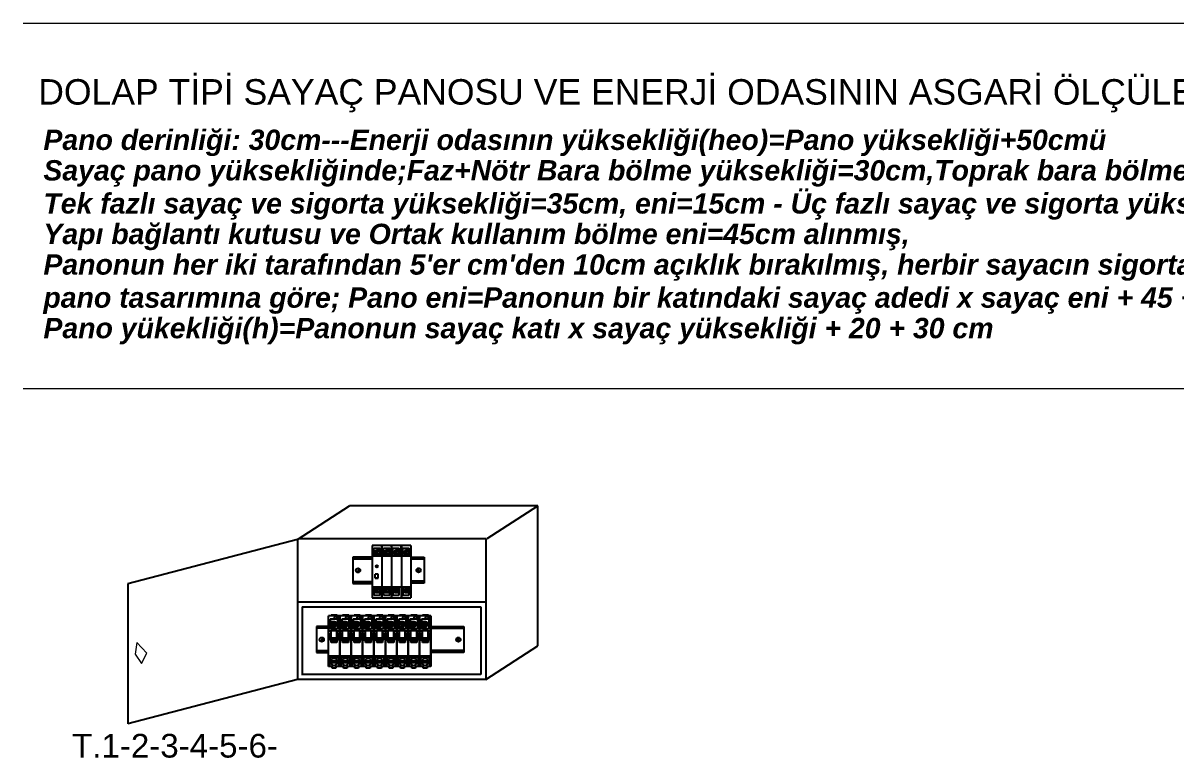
# Model space of a CAD drawing. Header units: millimetres. Extents: x -1335 to 33749, y 2338 to 5277.
# Drawn here: x 29719 to 30594, y 3095 to 3652 of the extents above; entities that cross this region are included whole.
import ezdxf

# ---------------------------------------------------------------- set-up
doc = ezdxf.new("R2010")
doc.units = ezdxf.units.MM
doc.layers.add('ASEMBOL', color=41, linetype='Continuous')
doc.layers.add('MAHAL', color=151, linetype='Continuous', lineweight=0)
doc.styles.get("Standard").update_dxf_attribs({"font": 'arial.ttf'})
doc.styles.add('WMF-Arial0', font='arial.ttf')
doc.styles.add('WMF-Arial1', font='arialbi.ttf')

msp = doc.modelspace()

# ---------------------------------------------------------------- linework, layer by layer
at = {"color": 4}
for p, q in [((29927.41, 3260.32), (29966.9, 3285.67)), ((30109.88, 3285.67), (29966.9, 3285.67)), ((30071.31, 3260.9), (30109.88, 3285.67)), ((30109.88, 3179.55), (30109.88, 3285.67)), ((29927.41, 3260.32), (29798.85, 3226.53)), ((29927.41, 3260.32), (29927.41, 3154.2)), ((29928.32, 3260.9), (30070.4, 3260.9)), ((30070.4, 3260.9), (30070.4, 3154.2)), ((29798.85, 3226.53), (29798.85, 3120.41)), ((29927.41, 3212.96), (30070.4, 3212.96)), ((29931.16, 3209.21), (29931.16, 3157.3)), ((29931.16, 3209.21), (30066.65, 3209.21)), ((30066.65, 3209.21), (30066.65, 3157.95)), ((30070.4, 3154.2), (30109.88, 3179.55)), ((29927.41, 3154.2), (29798.85, 3120.41)), ((30070.4, 3154.2), (29927.41, 3154.2)), ((30066.65, 3157.95), (29931.16, 3157.95))]:
    msp.add_line(p, q, dxfattribs=at)
at = {"layer": 'ASEMBOL'}
for p, q in [((29984.2, 3255.62), (29984.2, 3216.08)), ((30013.49, 3255.62), (29984.2, 3255.62)), ((29991.45, 3247.57), (29991.45, 3255.62)), ((29991.45, 3247.57), (29991.45, 3255.62)), ((29991.45, 3255.62), (29991.45, 3247.57)), ((29991.45, 3255.62), (29991.45, 3247.57)), ((29991.45, 3255.62), (29991.45, 3247.57)), ((29991.45, 3255.62), (29991.45, 3247.57)), ((29991.45, 3255.62), (29991.45, 3216.08)), ((29998.71, 3247.57), (29998.71, 3255.62)), ((29998.71, 3255.62), (29998.71, 3247.57)), ((29998.71, 3255.62), (29998.71, 3247.57)), ((29998.78, 3255.62), (29998.78, 3216.08)), ((30006.23, 3247.57), (30006.23, 3255.62)), ((30006.23, 3255.62), (30006.23, 3247.57)), ((30006.23, 3255.62), (30006.23, 3247.57)), ((30006.3, 3255.62), (30006.3, 3216.08)), ((30013.49, 3255.62), (30013.49, 3216.08)), ((29969.36, 3246.79, 16.46), (29969.36, 3226.92, 16.46)), ((29984.2, 3246.79, -2.39), (29969.36, 3246.79, 4.09)), ((30013.49, 3247.57), (29984.2, 3247.57)), ((29985.38, 3247.57), (29985.38, 3253.6)), ((29985.38, 3253.6), (29990.21, 3253.6)), ((29986.92, 3250.59), (29988.5, 3250.59)), ((29988.5, 3250.02), (29986.92, 3250.02)), ((29987.57, 3251.78), (29989.68, 3251.78)), ((29989.68, 3251.78), (29987.57, 3251.78)), ((29989.68, 3248.77), (29987.57, 3248.77)), ((29989.68, 3251.78), (29989.68, 3248.77)), ((29990.21, 3253.6), (29990.21, 3252.72)), ((29990.21, 3253.6), (29990.21, 3247.57)), ((29992.64, 3253.6), (29997.47, 3253.6)), ((29992.64, 3247.57), (29992.64, 3253.6)), ((29994.17, 3250.59), (29995.75, 3250.59)), ((29995.75, 3250.02), (29994.17, 3250.02)), ((29994.83, 3251.78), (29996.94, 3251.78)), ((29996.94, 3251.78), (29994.83, 3251.78)), ((29996.94, 3248.77), (29994.83, 3248.77)), ((29996.94, 3251.78), (29996.94, 3248.77)), ((29997.47, 3253.6), (29997.47, 3252.72)), ((29997.47, 3253.6), (29997.47, 3247.57)), ((29999.89, 3247.57), (29999.89, 3253.6)), ((29999.89, 3253.6), (30004.72, 3253.6)), ((30001.43, 3250.58), (30003.01, 3250.58)), ((30003.01, 3250.02), (30001.43, 3250.02)), ((30002.09, 3251.78), (30004.2, 3251.78)), ((30004.2, 3251.78), (30002.09, 3251.78)), ((30004.2, 3248.76), (30002.09, 3248.76)), ((30004.2, 3251.78), (30004.2, 3248.76)), ((30004.72, 3253.6), (30004.72, 3252.72)), ((30004.72, 3253.6), (30004.72, 3247.57)), ((30007.41, 3247.57), (30007.41, 3253.6)), ((30007.41, 3253.6), (30012.24, 3253.6)), ((30008.95, 3250.58), (30010.53, 3250.58)), ((30010.53, 3250.02), (30008.95, 3250.02)), ((30009.61, 3251.78), (30011.72, 3251.78)), ((30011.72, 3251.78), (30009.61, 3251.78)), ((30011.72, 3248.76), (30009.61, 3248.76)), ((30011.72, 3251.78), (30011.72, 3248.76)), ((30012.24, 3253.6), (30012.24, 3252.72)), ((30012.24, 3253.6), (30012.24, 3247.57)), ((30013.49, 3246.91, -77.91), (30023.44, 3246.91, -73.69)), ((30023.44, 3246.91, -61.5), (30023.44, 3227.04, -61.5)), ((29984.2, 3245.31, -2.39), (29969.36, 3245.31, 4.09)), ((29974.49, 3238.02, 16.46), (29972.66, 3235.26, 16.46)), ((29986.92, 3240.12), (29988.5, 3240.12)), ((29988.5, 3239.56), (29986.92, 3239.56)), ((30013.49, 3245.43, -77.91), (30023.44, 3245.43, -73.69)), ((30018.31, 3238.14, -61.5), (30020.14, 3235.37, -61.5)), ((29988.59, 3233.97), (29986.48, 3233.97)), ((29986.48, 3230.96), (29986.48, 3233.97)), ((29988.59, 3230.96), (29986.48, 3230.96)), ((29986.48, 3230.96), (29988.59, 3230.96)), ((29988.59, 3230.96), (29988.59, 3233.97)), ((30023.44, 3228.6, -73.69), (30013.49, 3228.6, -77.91)), ((29969.36, 3228.49, 4.09), (29984.2, 3228.49, -2.39)), ((29969.36, 3226.92, 4.09), (29984.2, 3226.92, -2.39)), ((30013.49, 3224.13), (29984.2, 3224.13)), ((29985.38, 3224.13), (29985.38, 3218.11)), ((29988.5, 3221.68), (29986.92, 3221.68)), ((29986.92, 3221.12), (29988.5, 3221.12)), ((29989.68, 3222.94), (29987.57, 3222.94)), ((29989.68, 3219.93), (29987.57, 3219.93)), ((29987.57, 3219.93), (29989.68, 3219.93)), ((29989.68, 3219.93), (29989.68, 3222.94)), ((29990.21, 3218.11), (29990.21, 3224.13)), ((29991.45, 3216.08), (29991.45, 3224.13)), ((29991.45, 3216.08), (29991.45, 3224.13)), ((29991.45, 3224.13), (29991.45, 3216.08)), ((29991.45, 3224.13), (29991.45, 3216.08)), ((29991.45, 3224.13), (29991.45, 3216.08)), ((29991.45, 3224.13), (29991.45, 3216.08)), ((29992.64, 3224.13), (29992.64, 3218.11)), ((29995.75, 3221.68), (29994.17, 3221.68)), ((29994.17, 3221.12), (29995.75, 3221.12)), ((29996.94, 3222.94), (29994.83, 3222.94)), ((29996.94, 3219.93), (29994.83, 3219.93)), ((29994.83, 3219.93), (29996.94, 3219.93)), ((29996.94, 3219.93), (29996.94, 3222.94)), ((29997.47, 3218.11), (29997.47, 3224.13)), ((29998.78, 3216.08), (29998.78, 3224.13)), ((29999.89, 3224.13), (29999.89, 3218.11)), ((30003.01, 3221.69), (30001.43, 3221.69)), ((30001.43, 3221.12), (30003.01, 3221.12)), ((30004.2, 3222.94), (30002.09, 3222.94)), ((30004.2, 3219.93), (30002.09, 3219.93)), ((30002.09, 3219.93), (30004.2, 3219.93)), ((30004.2, 3219.93), (30004.2, 3222.94)), ((30004.72, 3218.11), (30004.72, 3224.13)), ((30006.3, 3216.08), (30006.3, 3224.13)), ((30007.41, 3224.13), (30007.41, 3218.11)), ((30010.53, 3221.69), (30008.95, 3221.69)), ((30008.95, 3221.12), (30010.53, 3221.12)), ((30011.72, 3222.94), (30009.61, 3222.94)), ((30011.72, 3219.93), (30009.61, 3219.93)), ((30009.61, 3219.93), (30011.72, 3219.93)), ((30011.72, 3219.93), (30011.72, 3222.94)), ((30012.24, 3218.11), (30012.24, 3224.13)), ((30023.44, 3227.04, -73.69), (30013.49, 3227.04, -77.91)), ((29984.2, 3216.08), (30013.49, 3216.08)), ((29985.38, 3218.11), (29990.21, 3218.11)), ((29990.21, 3218.11), (29990.21, 3218.99)), ((29992.64, 3218.11), (29997.47, 3218.11)), ((29997.47, 3218.11), (29997.47, 3218.99)), ((29999.89, 3218.11), (30004.72, 3218.11)), ((30004.72, 3218.11), (30004.72, 3218.99)), ((30007.41, 3218.11), (30012.24, 3218.11)), ((30012.24, 3218.11), (30012.24, 3218.99)), ((29950.93, 3163.96), (29950.93, 3202.36)), ((29959.57, 3202.36), (29950.93, 3202.36)), ((29953.09, 3203.14), (29957.68, 3203.14)), ((29953.09, 3202.36), (29953.09, 3203.14)), ((29957.68, 3203.14), (29957.68, 3202.36)), ((29959.57, 3163.96), (29959.57, 3202.36)), ((29968.21, 3202.36), (29959.57, 3202.36)), ((29959.57, 3163.96), (29959.57, 3202.36)), ((29959.57, 3202.36), (29959.57, 3163.96)), ((29959.57, 3163.96), (29959.57, 3202.36)), ((29961.73, 3203.14), (29966.32, 3203.14)), ((29961.73, 3202.36), (29961.73, 3203.14)), ((29966.32, 3203.14), (29966.32, 3202.36)), ((29968.21, 3163.96), (29968.21, 3202.36)), ((29968.21, 3202.36), (29968.21, 3163.96)), ((29968.21, 3163.96), (29968.21, 3202.36)), ((29976.85, 3202.36), (29968.21, 3202.36)), ((29970.37, 3203.14), (29974.96, 3203.14)), ((29970.37, 3202.36), (29970.37, 3203.14)), ((29974.96, 3203.14), (29974.96, 3202.36)), ((29976.85, 3163.96), (29976.85, 3202.36)), ((29976.85, 3163.96), (29976.85, 3202.36)), ((29976.85, 3202.36), (29976.85, 3163.96)), ((29985.49, 3202.36), (29976.85, 3202.36)), ((29979.01, 3203.14), (29983.6, 3203.14)), ((29979.01, 3202.36), (29979.01, 3203.14)), ((29983.6, 3203.14), (29983.6, 3202.36)), ((29985.49, 3163.96), (29985.49, 3202.36)), ((29985.49, 3202.36), (29985.49, 3163.96)), ((29985.49, 3163.96), (29985.49, 3202.36)), ((29994.13, 3202.36), (29985.49, 3202.36)), ((29987.65, 3202.36), (29987.65, 3203.14)), ((29987.65, 3203.14), (29992.24, 3203.14)), ((29992.24, 3203.14), (29992.24, 3202.36)), ((29994.13, 3163.96), (29994.13, 3202.36)), ((29994.13, 3202.36), (29994.13, 3163.96)), ((29994.13, 3163.96), (29994.13, 3202.36)), ((30002.77, 3202.36), (29994.13, 3202.36)), ((29996.29, 3203.14), (30000.88, 3203.14)), ((29996.29, 3202.36), (29996.29, 3203.14)), ((30000.88, 3203.14), (30000.88, 3202.36)), ((30002.77, 3202.36), (30002.77, 3163.96)), ((30002.77, 3163.96), (30002.77, 3202.36)), ((30002.77, 3163.96), (30002.77, 3202.36)), ((30002.77, 3163.96), (30002.77, 3202.36)), ((30002.77, 3163.96), (30002.77, 3202.36)), ((30002.77, 3202.36), (30002.77, 3163.96)), ((30002.77, 3202.36), (30002.77, 3163.96)), ((30002.77, 3163.96), (30002.77, 3202.36)), ((30002.77, 3163.96), (30002.77, 3202.36)), ((30002.77, 3163.96), (30002.77, 3202.36)), ((30002.77, 3163.96), (30002.77, 3202.36)), ((30002.77, 3202.36), (30002.77, 3163.96)), ((30011.41, 3202.36), (30002.77, 3202.36)), ((30004.93, 3203.14), (30009.52, 3203.14)), ((30004.93, 3202.36), (30004.93, 3203.14)), ((30009.52, 3203.14), (30009.52, 3202.36)), ((30011.41, 3202.36), (30011.41, 3163.96)), ((30011.41, 3163.96), (30011.41, 3202.36)), ((30011.41, 3163.96), (30011.41, 3202.36)), ((30011.41, 3163.96), (30011.41, 3202.36)), ((30011.41, 3163.96), (30011.41, 3202.36)), ((30011.41, 3202.36), (30011.41, 3163.96)), ((30011.41, 3202.36), (30011.41, 3163.96)), ((30011.41, 3163.96), (30011.41, 3202.36)), ((30011.41, 3163.96), (30011.41, 3202.36)), ((30011.41, 3163.96), (30011.41, 3202.36)), ((30011.41, 3163.96), (30011.41, 3202.36)), ((30011.41, 3202.36), (30011.41, 3163.96)), ((30011.41, 3202.36), (30011.41, 3163.96)), ((30011.41, 3163.96), (30011.41, 3202.36)), ((30011.41, 3163.96), (30011.41, 3202.36)), ((30011.41, 3163.96), (30011.41, 3202.36)), ((30011.41, 3163.96), (30011.41, 3202.36)), ((30011.41, 3202.36), (30011.41, 3163.96)), ((30011.41, 3202.36), (30011.41, 3163.96)), ((30011.41, 3163.96), (30011.41, 3202.36)), ((30011.41, 3163.96), (30011.41, 3202.36)), ((30011.41, 3163.96), (30011.41, 3202.36)), ((30011.41, 3163.96), (30011.41, 3202.36)), ((30011.41, 3202.36), (30011.41, 3163.96)), ((30011.41, 3202.36), (30011.41, 3163.96)), ((30011.41, 3163.96), (30011.41, 3202.36)), ((30011.41, 3163.96), (30011.41, 3202.36)), ((30011.41, 3163.96), (30011.41, 3202.36)), ((30011.41, 3163.96), (30011.41, 3202.36)), ((30011.41, 3202.36), (30011.41, 3163.96)), ((30020.05, 3202.36), (30011.41, 3202.36)), ((30013.57, 3203.14), (30018.16, 3203.14)), ((30013.57, 3202.36), (30013.57, 3203.14)), ((30018.16, 3203.14), (30018.16, 3202.36)), ((30020.05, 3202.36), (30020.05, 3163.96)), ((30020.05, 3163.96), (30020.05, 3202.36)), ((30020.05, 3163.96), (30020.05, 3202.36)), ((30020.05, 3163.96), (30020.05, 3202.36)), ((30020.05, 3163.96), (30020.05, 3202.36)), ((30020.05, 3202.36), (30020.05, 3163.96)), ((30020.05, 3202.36), (30020.05, 3163.96)), ((30020.05, 3163.96), (30020.05, 3202.36)), ((30020.05, 3163.96), (30020.05, 3202.36)), ((30020.05, 3163.96), (30020.05, 3202.36)), ((30020.05, 3163.96), (30020.05, 3202.36)), ((30020.05, 3202.36), (30020.05, 3163.96)), ((30020.05, 3202.36), (30020.05, 3163.96)), ((30020.05, 3163.96), (30020.05, 3202.36)), ((30020.05, 3163.96), (30020.05, 3202.36)), ((30020.05, 3163.96), (30020.05, 3202.36)), ((30020.05, 3163.96), (30020.05, 3202.36)), ((30020.05, 3202.36), (30020.05, 3163.96)), ((30020.05, 3202.36), (30020.05, 3163.96)), ((30020.05, 3163.96), (30020.05, 3202.36)), ((30020.05, 3163.96), (30020.05, 3202.36)), ((30020.05, 3163.96), (30020.05, 3202.36)), ((30020.05, 3163.96), (30020.05, 3202.36)), ((30020.05, 3202.36), (30020.05, 3163.96)), ((30020.05, 3202.36), (30020.05, 3163.96)), ((30020.05, 3163.96), (30020.05, 3202.36)), ((30020.05, 3163.96), (30020.05, 3202.36)), ((30020.05, 3163.96), (30020.05, 3202.36)), ((30020.05, 3163.96), (30020.05, 3202.36)), ((30020.05, 3202.36), (30020.05, 3163.96)), ((30028.69, 3202.36), (30020.05, 3202.36)), ((30022.21, 3203.14), (30026.8, 3203.14)), ((30022.21, 3202.36), (30022.21, 3203.14)), ((30026.8, 3203.14), (30026.8, 3202.36)), ((30028.69, 3202.36), (30028.69, 3163.96)), ((30028.69, 3163.96), (30028.69, 3202.36)), ((30028.69, 3163.96), (30028.69, 3202.36)), ((30028.69, 3163.96), (30028.69, 3202.36)), ((30028.69, 3163.96), (30028.69, 3202.36)), ((30028.69, 3202.36), (30028.69, 3163.96)), ((30028.69, 3202.36), (30028.69, 3163.96)), ((30028.69, 3163.96), (30028.69, 3202.36)), ((30028.69, 3163.96), (30028.69, 3202.36)), ((30028.69, 3163.96), (30028.69, 3202.36)), ((30028.69, 3163.96), (30028.69, 3202.36)), ((30028.69, 3202.36), (30028.69, 3163.96)), ((30028.69, 3202.36), (30028.69, 3163.96)), ((30028.69, 3163.96), (30028.69, 3202.36)), ((30028.69, 3163.96), (30028.69, 3202.36)), ((30028.69, 3163.96), (30028.69, 3202.36)), ((30028.69, 3163.96), (30028.69, 3202.36)), ((30028.69, 3202.36), (30028.69, 3163.96)), ((30028.69, 3202.36), (30028.69, 3163.96)), ((30028.69, 3163.96), (30028.69, 3202.36)), ((30028.69, 3163.96), (30028.69, 3202.36)), ((30028.69, 3163.96), (30028.69, 3202.36)), ((30028.69, 3163.96), (30028.69, 3202.36)), ((30028.69, 3202.36), (30028.69, 3163.96)), ((30028.69, 3202.36), (30028.69, 3163.96)), ((30028.69, 3163.96), (30028.69, 3202.36)), ((30028.69, 3163.96), (30028.69, 3202.36)), ((30028.69, 3163.96), (30028.69, 3202.36)), ((30028.69, 3163.96), (30028.69, 3202.36)), ((30028.69, 3202.36), (30028.69, 3163.96)), ((29950.83, 3194.37), (29941.89, 3194.37, 3.91)), ((29941.89, 3194.37, 16.28), (29941.89, 3174.5, 16.28)), ((29952.41, 3198.91), (29950.93, 3198.91)), ((29959.57, 3199.95), (29952.41, 3199.95)), ((29952.41, 3199.95), (29952.41, 3198.91)), ((29952.41, 3199.95), (29952.41, 3192.78)), ((29955.54, 3197.79), (29953.03, 3197.79)), ((29953.03, 3197.79), (29955.54, 3197.79)), ((29953.03, 3197.79), (29953.03, 3194.2)), ((29953.03, 3194.2), (29955.54, 3194.2)), ((29956.33, 3196.37), (29954.45, 3196.37)), ((29954.45, 3195.69), (29956.33, 3195.69)), ((29959.57, 3201.6), (29955.96, 3201.6)), ((29959.57, 3199.95), (29955.96, 3199.95)), ((29959.57, 3201.6), (29957.43, 3201.6)), ((29957.43, 3201.6), (29959.57, 3201.6)), ((29957.69, 3199.95), (29957.69, 3201.6)), ((29958.16, 3192.78), (29958.16, 3199.95)), ((29961.05, 3198.91), (29959.57, 3198.91)), ((29968.21, 3199.95), (29961.05, 3199.95)), ((29961.05, 3199.95), (29961.05, 3198.91)), ((29961.05, 3199.95), (29961.05, 3192.78)), ((29964.18, 3197.79), (29961.67, 3197.79)), ((29961.67, 3197.79), (29964.18, 3197.79)), ((29961.67, 3197.79), (29961.67, 3194.2)), ((29961.67, 3194.2), (29964.18, 3194.2)), ((29964.97, 3196.37), (29963.09, 3196.37)), ((29963.09, 3195.69), (29964.97, 3195.69)), ((29968.21, 3201.6), (29964.6, 3201.6)), ((29968.21, 3199.95), (29964.6, 3199.95)), ((29968.21, 3201.6), (29966.07, 3201.6)), ((29966.07, 3201.6), (29968.21, 3201.6)), ((29966.33, 3199.95), (29966.33, 3201.6)), ((29966.8, 3192.78), (29966.8, 3199.95)), ((29969.69, 3198.91), (29968.21, 3198.91)), ((29976.85, 3199.95), (29969.69, 3199.95)), ((29969.69, 3199.95), (29969.69, 3198.91)), ((29969.69, 3199.95), (29969.69, 3192.78)), ((29970.31, 3197.79), (29970.31, 3194.2)), ((29972.82, 3197.79), (29970.31, 3197.79)), ((29970.31, 3197.79), (29972.82, 3197.79)), ((29970.31, 3194.2), (29972.82, 3194.2)), ((29973.61, 3196.37), (29971.73, 3196.37)), ((29971.73, 3195.69), (29973.61, 3195.69)), ((29976.85, 3201.6), (29973.24, 3201.6)), ((29976.85, 3199.95), (29973.24, 3199.95)), ((29976.85, 3201.6), (29974.71, 3201.6)), ((29974.71, 3201.6), (29976.85, 3201.6)), ((29974.97, 3199.95), (29974.97, 3201.6)), ((29975.44, 3192.78), (29975.44, 3199.95)), ((29978.33, 3198.91), (29976.85, 3198.91)), ((29978.33, 3199.95), (29978.33, 3198.91)), ((29978.33, 3199.95), (29978.33, 3192.78)), ((29985.49, 3199.95), (29978.33, 3199.95)), ((29978.95, 3197.79), (29978.95, 3194.2)), ((29981.46, 3197.79), (29978.95, 3197.79)), ((29978.95, 3197.79), (29981.46, 3197.79)), ((29978.95, 3194.2), (29981.46, 3194.2)), ((29982.25, 3196.37), (29980.37, 3196.37)), ((29980.37, 3195.69), (29982.25, 3195.69)), ((29985.49, 3201.6), (29981.88, 3201.6)), ((29985.49, 3199.95), (29981.88, 3199.95)), ((29985.49, 3201.6), (29983.35, 3201.6)), ((29983.35, 3201.6), (29985.49, 3201.6)), ((29983.61, 3199.95), (29983.61, 3201.6)), ((29984.08, 3192.78), (29984.08, 3199.95)), ((29986.97, 3198.91), (29985.49, 3198.91)), ((29986.97, 3199.95), (29986.97, 3198.91)), ((29986.97, 3199.95), (29986.97, 3192.78)), ((29994.13, 3199.95), (29986.97, 3199.95)), ((29987.59, 3197.79), (29987.59, 3194.2)), ((29990.1, 3197.79), (29987.59, 3197.79)), ((29987.59, 3197.79), (29990.1, 3197.79)), ((29987.59, 3194.2), (29990.1, 3194.2)), ((29990.89, 3196.37), (29989.01, 3196.37)), ((29989.01, 3195.69), (29990.89, 3195.69)), ((29994.13, 3201.6), (29990.52, 3201.6)), ((29994.13, 3199.95), (29990.52, 3199.95)), ((29994.13, 3201.6), (29991.99, 3201.6)), ((29991.99, 3201.6), (29994.13, 3201.6)), ((29992.25, 3199.95), (29992.25, 3201.6)), ((29992.72, 3192.78), (29992.72, 3199.95)), ((29995.61, 3198.91), (29994.13, 3198.91)), ((30002.77, 3199.95), (29995.61, 3199.95)), ((29995.61, 3199.95), (29995.61, 3198.91)), ((29995.61, 3199.95), (29995.61, 3192.78)), ((29996.23, 3197.79), (29996.23, 3194.2)), ((29998.74, 3197.79), (29996.23, 3197.79)), ((29996.23, 3197.79), (29998.74, 3197.79)), ((29996.23, 3194.2), (29998.74, 3194.2)), ((29999.53, 3196.37), (29997.65, 3196.37)), ((29997.65, 3195.69), (29999.53, 3195.69)), ((30002.77, 3201.6), (29999.16, 3201.6)), ((30002.77, 3199.95), (29999.16, 3199.95)), ((30002.77, 3201.6), (30000.63, 3201.6)), ((30000.63, 3201.6), (30002.77, 3201.6)), ((30000.89, 3199.95), (30000.89, 3201.6)), ((30001.36, 3192.78), (30001.36, 3199.95)), ((30004.25, 3198.91), (30002.77, 3198.91)), ((30011.41, 3199.95), (30004.25, 3199.95)), ((30004.25, 3199.95), (30004.25, 3198.91)), ((30004.25, 3199.95), (30004.25, 3192.78)), ((30004.87, 3197.79), (30004.87, 3194.2)), ((30007.38, 3197.79), (30004.87, 3197.79)), ((30004.87, 3197.79), (30007.38, 3197.79)), ((30004.87, 3194.2), (30007.38, 3194.2)), ((30008.17, 3196.37), (30006.29, 3196.37)), ((30006.29, 3195.69), (30008.17, 3195.69)), ((30011.41, 3201.6), (30007.8, 3201.6)), ((30011.41, 3199.95), (30007.8, 3199.95)), ((30011.41, 3201.6), (30009.27, 3201.6)), ((30009.27, 3201.6), (30011.41, 3201.6)), ((30009.53, 3199.95), (30009.53, 3201.6)), ((30010, 3192.78), (30010, 3199.95)), ((30012.89, 3198.91), (30011.41, 3198.91)), ((30020.05, 3199.95), (30012.89, 3199.95)), ((30012.89, 3199.95), (30012.89, 3198.91)), ((30012.89, 3199.95), (30012.89, 3192.78)), ((30013.51, 3197.79), (30013.51, 3194.2)), ((30016.02, 3197.79), (30013.51, 3197.79)), ((30013.51, 3197.79), (30016.02, 3197.79)), ((30013.51, 3194.2), (30016.02, 3194.2)), ((30016.81, 3196.37), (30014.93, 3196.37)), ((30014.93, 3195.69), (30016.81, 3195.69)), ((30020.05, 3201.6), (30016.44, 3201.6)), ((30020.05, 3199.95), (30016.44, 3199.95)), ((30020.05, 3201.6), (30017.91, 3201.6)), ((30017.91, 3201.6), (30020.05, 3201.6)), ((30018.17, 3199.95), (30018.17, 3201.6)), ((30018.64, 3192.78), (30018.64, 3199.95)), ((30021.53, 3198.91), (30020.05, 3198.91)), ((30028.69, 3199.95), (30021.53, 3199.95)), ((30021.53, 3199.95), (30021.53, 3198.91)), ((30021.53, 3199.95), (30021.53, 3192.78)), ((30022.15, 3197.79), (30022.15, 3194.2)), ((30024.66, 3197.79), (30022.15, 3197.79)), ((30022.15, 3197.79), (30024.66, 3197.79)), ((30022.15, 3194.2), (30024.66, 3194.2)), ((30025.45, 3196.37), (30023.57, 3196.37)), ((30023.57, 3195.69), (30025.45, 3195.69)), ((30028.69, 3201.6), (30025.08, 3201.6)), ((30028.69, 3199.95), (30025.08, 3199.95)), ((30028.69, 3201.6), (30026.55, 3201.6)), ((30026.55, 3201.6), (30028.69, 3201.6)), ((30026.81, 3199.95), (30026.81, 3201.6)), ((30027.28, 3192.78), (30027.28, 3199.95)), ((30028.69, 3194.37), (30053.62, 3194.37, 10.57)), ((30053.62, 3194.37, 26.72), (30053.62, 3174.5, 26.72)), ((29950.83, 3192.9), (29941.89, 3192.9, 3.91)), ((29947.02, 3185.61, 16.28), (29945.19, 3182.84, 16.28)), ((29950.93, 3192.78), (29952.41, 3192.78)), ((29953.1, 3190.66), (29950.93, 3190.66)), ((29950.93, 3187.79), (29951.96, 3187.79)), ((29950.93, 3186.35), (29951.96, 3186.35)), ((29951.96, 3184.97), (29950.93, 3184.97)), ((29950.93, 3184.97), (29951.96, 3184.97)), ((29951.96, 3189.25), (29951.96, 3184.97)), ((29951.96, 3189.25), (29953.1, 3189.25)), ((29951.96, 3184.97), (29951.96, 3189.23)), ((29951.96, 3186.35), (29951.96, 3184.97)), ((29951.96, 3184.97), (29951.96, 3184.24)), ((29952.41, 3192.78), (29959.57, 3192.78)), ((29957.43, 3190.91), (29953.1, 3190.91)), ((29953.1, 3190.91), (29953.1, 3190.66)), ((29953.1, 3184.24), (29953.1, 3190.66)), ((29953.1, 3185.63), (29957.43, 3185.63)), ((29957.43, 3184.24), (29957.43, 3190.91)), ((29957.43, 3190.67), (29957.43, 3189.23)), ((29959.56, 3190.66), (29957.43, 3190.66)), ((29957.43, 3189.23), (29958.48, 3189.23)), ((29959.57, 3192.78), (29958.16, 3192.78)), ((29958.48, 3189.23), (29958.48, 3187.79)), ((29958.48, 3187.79), (29958.48, 3184.97)), ((29958.48, 3184.97), (29958.48, 3187.79)), ((29958.48, 3187.79), (29959.57, 3187.79)), ((29958.48, 3186.35), (29958.48, 3184.97)), ((29959.57, 3186.35), (29958.48, 3186.35)), ((29958.48, 3184.97), (29958.48, 3184.24)), ((29959.58, 3184.97), (29958.48, 3184.97)), ((29958.48, 3184.97), (29959.58, 3184.97)), ((29959.57, 3192.78), (29961.05, 3192.78)), ((29961.74, 3190.66), (29959.57, 3190.66)), ((29959.57, 3187.79), (29960.6, 3187.79)), ((29959.57, 3186.35), (29960.6, 3186.35)), ((29960.6, 3184.97), (29959.57, 3184.97)), ((29959.57, 3184.97), (29960.6, 3184.97)), ((29960.6, 3189.25), (29960.6, 3184.97)), ((29960.6, 3189.25), (29961.74, 3189.25)), ((29960.6, 3184.97), (29960.6, 3189.23)), ((29960.6, 3186.35), (29960.6, 3184.97)), ((29960.6, 3184.97), (29960.6, 3184.24)), ((29961.05, 3192.78), (29968.21, 3192.78)), ((29966.07, 3190.91), (29961.74, 3190.91)), ((29961.74, 3190.91), (29961.74, 3190.66)), ((29961.74, 3184.24), (29961.74, 3190.66)), ((29961.74, 3185.63), (29966.07, 3185.63)), ((29966.07, 3184.24), (29966.07, 3190.91)), ((29966.07, 3190.67), (29966.07, 3189.23)), ((29968.2, 3190.66), (29966.07, 3190.66)), ((29966.07, 3189.23), (29967.12, 3189.23)), ((29968.21, 3192.78), (29966.8, 3192.78)), ((29967.12, 3189.23), (29967.12, 3187.79)), ((29967.12, 3187.79), (29967.12, 3184.97)), ((29967.12, 3184.97), (29967.12, 3187.79)), ((29967.12, 3187.79), (29968.21, 3187.79)), ((29967.12, 3186.35), (29967.12, 3184.97)), ((29968.21, 3186.35), (29967.12, 3186.35)), ((29967.12, 3184.97), (29967.12, 3184.24)), ((29968.22, 3184.97), (29967.12, 3184.97)), ((29967.12, 3184.97), (29968.22, 3184.97)), ((29968.21, 3192.78), (29969.69, 3192.78)), ((29970.38, 3190.66), (29968.21, 3190.66)), ((29968.21, 3187.79), (29969.24, 3187.79)), ((29968.21, 3186.35), (29969.24, 3186.35)), ((29969.24, 3184.97), (29968.21, 3184.97)), ((29968.21, 3184.97), (29969.24, 3184.97)), ((29969.24, 3189.25), (29969.24, 3184.97)), ((29969.24, 3189.25), (29970.38, 3189.25)), ((29969.24, 3184.97), (29969.24, 3189.23)), ((29969.24, 3186.35), (29969.24, 3184.97)), ((29969.24, 3184.97), (29969.24, 3184.24)), ((29969.69, 3192.78), (29976.85, 3192.78)), ((29974.71, 3190.91), (29970.38, 3190.91)), ((29970.38, 3190.91), (29970.38, 3190.66)), ((29970.38, 3184.24), (29970.38, 3190.66)), ((29970.38, 3185.63), (29974.71, 3185.63)), ((29974.71, 3184.24), (29974.71, 3190.91)), ((29974.71, 3190.67), (29974.71, 3189.23)), ((29976.84, 3190.66), (29974.71, 3190.66)), ((29974.71, 3189.23), (29975.76, 3189.23)), ((29976.85, 3192.78), (29975.44, 3192.78)), ((29975.76, 3189.23), (29975.76, 3187.79)), ((29975.76, 3187.79), (29975.76, 3184.97)), ((29975.76, 3184.97), (29975.76, 3187.79)), ((29975.76, 3187.79), (29976.85, 3187.79)), ((29975.76, 3186.35), (29975.76, 3184.97)), ((29976.85, 3186.35), (29975.76, 3186.35)), ((29975.76, 3184.97), (29975.76, 3184.24)), ((29976.86, 3184.97), (29975.76, 3184.97)), ((29975.76, 3184.97), (29976.86, 3184.97)), ((29976.85, 3192.78), (29978.33, 3192.78)), ((29979.02, 3190.66), (29976.85, 3190.66)), ((29976.85, 3187.79), (29977.88, 3187.79)), ((29976.85, 3186.35), (29977.88, 3186.35)), ((29977.88, 3184.97), (29976.85, 3184.97)), ((29976.85, 3184.97), (29977.88, 3184.97)), ((29977.88, 3189.25), (29977.88, 3184.97)), ((29977.88, 3189.25), (29979.02, 3189.25)), ((29977.88, 3184.97), (29977.88, 3189.23)), ((29977.88, 3186.35), (29977.88, 3184.97)), ((29977.88, 3184.97), (29977.88, 3184.24)), ((29978.33, 3192.78), (29985.49, 3192.78)), ((29983.35, 3190.91), (29979.02, 3190.91)), ((29979.02, 3190.91), (29979.02, 3190.66)), ((29979.02, 3184.24), (29979.02, 3190.66)), ((29979.02, 3185.63), (29983.35, 3185.63)), ((29983.35, 3184.24), (29983.35, 3190.91)), ((29983.35, 3190.67), (29983.35, 3189.23)), ((29985.48, 3190.66), (29983.35, 3190.66)), ((29983.35, 3189.23), (29984.4, 3189.23)), ((29985.49, 3192.78), (29984.08, 3192.78)), ((29984.4, 3189.23), (29984.4, 3187.79)), ((29984.4, 3187.79), (29984.4, 3184.97)), ((29984.4, 3184.97), (29984.4, 3187.79)), ((29984.4, 3187.79), (29985.49, 3187.79)), ((29984.4, 3186.35), (29984.4, 3184.97)), ((29985.49, 3186.35), (29984.4, 3186.35)), ((29984.4, 3184.97), (29984.4, 3184.24)), ((29985.5, 3184.97), (29984.4, 3184.97)), ((29984.4, 3184.97), (29985.5, 3184.97)), ((29985.49, 3192.78), (29986.97, 3192.78)), ((29987.66, 3190.66), (29985.49, 3190.66)), ((29985.49, 3187.79), (29986.52, 3187.79)), ((29985.49, 3186.35), (29986.52, 3186.35)), ((29986.52, 3184.97), (29985.49, 3184.97)), ((29985.49, 3184.97), (29986.52, 3184.97)), ((29986.52, 3189.25), (29986.52, 3184.97)), ((29986.52, 3189.25), (29987.66, 3189.25)), ((29986.52, 3184.97), (29986.52, 3189.23)), ((29986.52, 3186.35), (29986.52, 3184.97)), ((29986.52, 3184.97), (29986.52, 3184.24)), ((29986.97, 3192.78), (29994.13, 3192.78)), ((29987.66, 3190.91), (29987.66, 3190.66)), ((29991.99, 3190.91), (29987.66, 3190.91)), ((29987.66, 3184.24), (29987.66, 3190.66)), ((29987.66, 3185.63), (29991.99, 3185.63)), ((29991.99, 3184.24), (29991.99, 3190.91)), ((29991.99, 3190.67), (29991.99, 3189.23)), ((29994.12, 3190.66), (29991.99, 3190.66)), ((29991.99, 3189.23), (29993.04, 3189.23)), ((29994.13, 3192.78), (29992.72, 3192.78)), ((29993.04, 3189.23), (29993.04, 3187.79)), ((29993.04, 3187.79), (29993.04, 3184.97)), ((29993.04, 3184.97), (29993.04, 3187.79)), ((29993.04, 3187.79), (29994.13, 3187.79)), ((29993.04, 3186.35), (29993.04, 3184.97)), ((29994.13, 3186.35), (29993.04, 3186.35)), ((29993.04, 3184.97), (29993.04, 3184.24)), ((29994.14, 3184.97), (29993.04, 3184.97)), ((29993.04, 3184.97), (29994.14, 3184.97)), ((29994.13, 3192.78), (29995.61, 3192.78)), ((29996.3, 3190.66), (29994.13, 3190.66)), ((29994.13, 3187.79), (29995.16, 3187.79)), ((29994.13, 3186.35), (29995.16, 3186.35)), ((29995.16, 3184.97), (29994.13, 3184.97)), ((29994.13, 3184.97), (29995.16, 3184.97)), ((29995.16, 3189.25), (29995.16, 3184.97)), ((29995.16, 3189.25), (29996.3, 3189.25)), ((29995.16, 3184.97), (29995.16, 3189.23)), ((29995.16, 3186.35), (29995.16, 3184.97)), ((29995.16, 3184.97), (29995.16, 3184.24)), ((29995.61, 3192.78), (30002.77, 3192.78)), ((30000.63, 3190.91), (29996.3, 3190.91)), ((29996.3, 3190.91), (29996.3, 3190.66)), ((29996.3, 3184.24), (29996.3, 3190.66)), ((29996.3, 3185.63), (30000.63, 3185.63)), ((30000.63, 3184.24), (30000.63, 3190.91)), ((30000.63, 3190.67), (30000.63, 3189.23)), ((30002.76, 3190.66), (30000.63, 3190.66)), ((30000.63, 3189.23), (30001.68, 3189.23)), ((30002.77, 3192.78), (30001.36, 3192.78)), ((30001.68, 3189.23), (30001.68, 3187.79)), ((30001.68, 3187.79), (30001.68, 3184.97)), ((30001.68, 3184.97), (30001.68, 3187.79)), ((30001.68, 3187.79), (30002.77, 3187.79)), ((30001.68, 3186.35), (30001.68, 3184.97)), ((30002.77, 3186.35), (30001.68, 3186.35)), ((30001.68, 3184.97), (30001.68, 3184.24)), ((30002.78, 3184.97), (30001.68, 3184.97)), ((30001.68, 3184.97), (30002.78, 3184.97)), ((30002.77, 3192.78), (30004.25, 3192.78)), ((30004.94, 3190.66), (30002.77, 3190.66)), ((30002.77, 3187.79), (30003.8, 3187.79)), ((30002.77, 3186.35), (30003.8, 3186.35)), ((30002.77, 3184.97), (30003.8, 3184.97)), ((30003.8, 3189.25), (30003.8, 3184.97)), ((30003.8, 3189.25), (30004.94, 3189.25)), ((30003.8, 3184.97), (30003.8, 3189.23)), ((30003.8, 3186.35), (30003.8, 3184.97)), ((30003.8, 3184.97), (30003.8, 3184.24)), ((30004.25, 3192.78), (30011.41, 3192.78)), ((30009.27, 3190.91), (30004.94, 3190.91)), ((30004.94, 3190.91), (30004.94, 3190.66)), ((30004.94, 3184.24), (30004.94, 3190.66)), ((30004.94, 3185.63), (30009.27, 3185.63)), ((30009.27, 3184.24), (30009.27, 3190.91)), ((30009.27, 3190.67), (30009.27, 3189.23)), ((30011.4, 3190.66), (30009.27, 3190.66)), ((30009.27, 3189.23), (30010.32, 3189.23)), ((30011.41, 3192.78), (30010, 3192.78)), ((30010.32, 3189.23), (30010.32, 3187.79)), ((30010.32, 3187.79), (30010.32, 3184.97)), ((30010.32, 3184.97), (30010.32, 3187.79)), ((30010.32, 3187.79), (30011.41, 3187.79)), ((30010.32, 3186.35), (30010.32, 3184.97)), ((30011.41, 3186.35), (30010.32, 3186.35)), ((30010.32, 3184.97), (30010.32, 3184.24)), ((30011.42, 3184.97), (30010.32, 3184.97)), ((30010.32, 3184.97), (30011.42, 3184.97)), ((30011.41, 3192.78), (30012.89, 3192.78)), ((30013.58, 3190.66), (30011.41, 3190.66)), ((30011.41, 3187.79), (30012.44, 3187.79)), ((30011.41, 3186.35), (30012.44, 3186.35)), ((30011.41, 3184.97), (30012.44, 3184.97)), ((30012.44, 3189.25), (30012.44, 3184.97)), ((30012.44, 3189.25), (30013.58, 3189.25)), ((30012.44, 3184.97), (30012.44, 3189.23)), ((30012.44, 3186.35), (30012.44, 3184.97)), ((30012.44, 3184.97), (30012.44, 3184.24)), ((30012.89, 3192.78), (30020.05, 3192.78)), ((30017.91, 3190.91), (30013.58, 3190.91)), ((30013.58, 3190.91), (30013.58, 3190.66)), ((30013.58, 3184.24), (30013.58, 3190.66)), ((30013.58, 3185.63), (30017.91, 3185.63)), ((30017.91, 3184.24), (30017.91, 3190.91)), ((30017.91, 3190.67), (30017.91, 3189.23)), ((30020.04, 3190.66), (30017.91, 3190.66)), ((30017.91, 3189.23), (30018.96, 3189.23)), ((30020.05, 3192.78), (30018.64, 3192.78)), ((30018.96, 3189.23), (30018.96, 3187.79)), ((30018.96, 3187.79), (30018.96, 3184.97)), ((30018.96, 3184.97), (30018.96, 3187.79)), ((30018.96, 3187.79), (30020.05, 3187.79)), ((30018.96, 3186.35), (30018.96, 3184.97)), ((30020.05, 3186.35), (30018.96, 3186.35)), ((30018.96, 3184.97), (30018.96, 3184.24)), ((30020.06, 3184.97), (30018.96, 3184.97)), ((30018.96, 3184.97), (30020.06, 3184.97)), ((30020.05, 3192.78), (30021.53, 3192.78)), ((30022.22, 3190.66), (30020.05, 3190.66)), ((30020.05, 3187.79), (30021.08, 3187.79)), ((30020.05, 3186.35), (30021.08, 3186.35)), ((30020.05, 3184.97), (30021.08, 3184.97)), ((30021.08, 3189.25), (30021.08, 3184.97)), ((30021.08, 3189.25), (30022.22, 3189.25)), ((30021.08, 3184.97), (30021.08, 3189.23)), ((30021.08, 3186.35), (30021.08, 3184.97)), ((30021.08, 3184.97), (30021.08, 3184.24)), ((30021.53, 3192.78), (30028.69, 3192.78)), ((30026.55, 3190.91), (30022.22, 3190.91)), ((30022.22, 3190.91), (30022.22, 3190.66)), ((30022.22, 3184.24), (30022.22, 3190.66)), ((30022.22, 3185.63), (30026.55, 3185.63)), ((30026.55, 3184.24), (30026.55, 3190.91)), ((30026.55, 3190.67), (30026.55, 3189.23)), ((30028.68, 3190.66), (30026.55, 3190.66)), ((30026.55, 3189.23), (30027.6, 3189.23)), ((30028.69, 3192.78), (30027.28, 3192.78)), ((30027.6, 3189.23), (30027.6, 3187.79)), ((30027.6, 3187.79), (30027.6, 3184.97)), ((30027.6, 3184.97), (30027.6, 3187.79)), ((30027.6, 3187.79), (30028.69, 3187.79)), ((30027.6, 3186.35), (30027.6, 3184.97)), ((30028.69, 3186.35), (30027.6, 3186.35)), ((30027.6, 3184.97), (30027.6, 3184.24)), ((30028.7, 3184.97), (30027.6, 3184.97)), ((30027.6, 3184.97), (30028.7, 3184.97)), ((30028.69, 3192.9), (30053.62, 3192.9, 10.57)), ((30048.49, 3185.61, 26.72), (30050.32, 3182.84, 26.72)), ((29941.89, 3176.07, 3.91), (29950.83, 3176.07)), ((29951.96, 3184.24), (29953.1, 3184.24)), ((29957.43, 3184.54), (29953.1, 3184.54)), ((29953.1, 3184.24), (29957.43, 3184.24)), ((29953.1, 3184.24), (29953.1, 3183.16)), ((29953.1, 3182.08), (29953.1, 3184.24)), ((29953.1, 3183.16), (29957.43, 3183.16)), ((29957.43, 3182.08), (29953.1, 3182.08)), ((29957.43, 3184.24), (29957.43, 3184.54)), ((29958.48, 3184.24), (29957.43, 3184.24)), ((29957.43, 3184.24), (29957.43, 3183.16)), ((29957.43, 3183.16), (29957.43, 3182.08)), ((29960.6, 3184.24), (29961.74, 3184.24)), ((29966.07, 3184.54), (29961.74, 3184.54)), ((29961.74, 3184.24), (29966.07, 3184.24)), ((29961.74, 3184.24), (29961.74, 3183.16)), ((29961.74, 3182.08), (29961.74, 3184.24)), ((29961.74, 3183.16), (29966.07, 3183.16)), ((29966.07, 3182.08), (29961.74, 3182.08)), ((29966.07, 3184.24), (29966.07, 3184.54)), ((29967.12, 3184.24), (29966.07, 3184.24)), ((29966.07, 3184.24), (29966.07, 3183.16)), ((29966.07, 3183.16), (29966.07, 3182.08)), ((29969.24, 3184.24), (29970.38, 3184.24)), ((29974.71, 3184.54), (29970.38, 3184.54)), ((29970.38, 3184.24), (29974.71, 3184.24)), ((29970.38, 3184.24), (29970.38, 3183.16)), ((29970.38, 3182.08), (29970.38, 3184.24)), ((29970.38, 3183.16), (29974.71, 3183.16)), ((29974.71, 3182.08), (29970.38, 3182.08)), ((29974.71, 3184.24), (29974.71, 3184.54)), ((29975.76, 3184.24), (29974.71, 3184.24)), ((29974.71, 3184.24), (29974.71, 3183.16)), ((29974.71, 3183.16), (29974.71, 3182.08)), ((29977.88, 3184.24), (29979.02, 3184.24)), ((29983.35, 3184.54), (29979.02, 3184.54)), ((29979.02, 3184.24), (29983.35, 3184.24)), ((29979.02, 3184.24), (29979.02, 3183.16)), ((29979.02, 3182.08), (29979.02, 3184.24)), ((29979.02, 3183.16), (29983.35, 3183.16)), ((29983.35, 3182.08), (29979.02, 3182.08)), ((29983.35, 3184.24), (29983.35, 3184.54)), ((29984.4, 3184.24), (29983.35, 3184.24)), ((29983.35, 3184.24), (29983.35, 3183.16)), ((29983.35, 3183.16), (29983.35, 3182.08)), ((29986.52, 3184.24), (29987.66, 3184.24)), ((29991.99, 3184.54), (29987.66, 3184.54)), ((29987.66, 3184.24), (29987.66, 3183.16)), ((29987.66, 3182.08), (29987.66, 3184.24)), ((29987.66, 3184.24), (29991.99, 3184.24)), ((29987.66, 3183.16), (29991.99, 3183.16)), ((29991.99, 3182.08), (29987.66, 3182.08)), ((29991.99, 3184.24), (29991.99, 3184.54)), ((29993.04, 3184.24), (29991.99, 3184.24)), ((29991.99, 3184.24), (29991.99, 3183.16)), ((29991.99, 3183.16), (29991.99, 3182.08)), ((29995.16, 3184.24), (29996.3, 3184.24)), ((30000.63, 3184.54), (29996.3, 3184.54)), ((29996.3, 3184.24), (30000.63, 3184.24)), ((29996.3, 3184.24), (29996.3, 3183.16)), ((29996.3, 3182.08), (29996.3, 3184.24)), ((29996.3, 3183.16), (30000.63, 3183.16)), ((30000.63, 3182.08), (29996.3, 3182.08)), ((30000.63, 3184.24), (30000.63, 3184.54)), ((30001.68, 3184.24), (30000.63, 3184.24)), ((30000.63, 3184.24), (30000.63, 3183.16)), ((30000.63, 3183.16), (30000.63, 3182.08)), ((30003.8, 3184.24), (30004.94, 3184.24)), ((30009.27, 3184.54), (30004.94, 3184.54)), ((30004.94, 3184.24), (30009.27, 3184.24)), ((30004.94, 3184.24), (30004.94, 3183.16)), ((30004.94, 3182.08), (30004.94, 3184.24)), ((30004.94, 3183.16), (30009.27, 3183.16)), ((30009.27, 3182.08), (30004.94, 3182.08)), ((30009.27, 3184.24), (30009.27, 3184.54)), ((30010.32, 3184.24), (30009.27, 3184.24)), ((30009.27, 3184.24), (30009.27, 3183.16)), ((30009.27, 3183.16), (30009.27, 3182.08)), ((30012.44, 3184.24), (30013.58, 3184.24)), ((30017.91, 3184.54), (30013.58, 3184.54)), ((30013.58, 3184.24), (30017.91, 3184.24)), ((30013.58, 3184.24), (30013.58, 3183.16)), ((30013.58, 3182.08), (30013.58, 3184.24)), ((30013.58, 3183.16), (30017.91, 3183.16)), ((30017.91, 3182.08), (30013.58, 3182.08)), ((30017.91, 3184.24), (30017.91, 3184.54)), ((30018.96, 3184.24), (30017.91, 3184.24)), ((30017.91, 3184.24), (30017.91, 3183.16)), ((30017.91, 3183.16), (30017.91, 3182.08)), ((30021.08, 3184.24), (30022.22, 3184.24)), ((30026.55, 3184.54), (30022.22, 3184.54)), ((30022.22, 3184.24), (30026.55, 3184.24)), ((30022.22, 3184.24), (30022.22, 3183.16)), ((30022.22, 3182.08), (30022.22, 3184.24)), ((30022.22, 3183.16), (30026.55, 3183.16)), ((30026.55, 3182.08), (30022.22, 3182.08)), ((30026.55, 3184.24), (30026.55, 3184.54)), ((30027.6, 3184.24), (30026.55, 3184.24)), ((30026.55, 3184.24), (30026.55, 3183.16)), ((30026.55, 3183.16), (30026.55, 3182.08)), ((30053.62, 3176.07, 10.57), (30028.69, 3176.07)), ((29941.89, 3174.5, 3.91), (29950.83, 3174.5)), ((29959.57, 3171.9), (29950.93, 3171.9)), ((29950.93, 3171.22), (29959.57, 3171.22)), ((29951.94, 3170.88), (29952.84, 3170.88)), ((29951.94, 3163.96), (29951.94, 3170.88)), ((29951.94, 3168.03), (29952.66, 3168.03)), ((29957.6, 3168.03), (29952.7, 3168.03)), ((29952.84, 3170.88), (29952.84, 3171.22)), ((29959.54, 3171.22), (29957.02, 3171.22)), ((29957.41, 3171.22), (29957.41, 3170.88)), ((29957.41, 3170.88), (29958.5, 3170.88)), ((29958.5, 3168.03), (29957.68, 3168.03)), ((29958.5, 3170.88), (29958.5, 3163.96)), ((29968.21, 3171.9), (29959.57, 3171.9)), ((29959.57, 3171.22), (29968.21, 3171.22)), ((29960.58, 3170.88), (29961.48, 3170.88)), ((29960.58, 3163.96), (29960.58, 3170.88)), ((29960.58, 3168.03), (29961.3, 3168.03)), ((29966.24, 3168.03), (29961.34, 3168.03)), ((29961.48, 3170.88), (29961.48, 3171.22)), ((29968.18, 3171.22), (29965.66, 3171.22)), ((29966.05, 3171.22), (29966.05, 3170.88)), ((29966.05, 3170.88), (29967.14, 3170.88)), ((29967.14, 3168.03), (29966.32, 3168.03)), ((29967.14, 3170.88), (29967.14, 3163.96)), ((29976.85, 3171.9), (29968.21, 3171.9)), ((29968.21, 3171.22), (29976.85, 3171.22)), ((29969.22, 3170.88), (29970.12, 3170.88)), ((29969.22, 3163.96), (29969.22, 3170.88)), ((29969.22, 3168.03), (29969.94, 3168.03)), ((29974.88, 3168.03), (29969.98, 3168.03)), ((29970.12, 3170.88), (29970.12, 3171.22)), ((29976.82, 3171.22), (29974.3, 3171.22)), ((29974.69, 3171.22), (29974.69, 3170.88)), ((29974.69, 3170.88), (29975.78, 3170.88)), ((29975.78, 3168.03), (29974.96, 3168.03)), ((29975.78, 3170.88), (29975.78, 3163.96)), ((29985.49, 3171.9), (29976.85, 3171.9)), ((29976.85, 3171.22), (29985.49, 3171.22)), ((29977.86, 3163.96), (29977.86, 3170.88)), ((29977.86, 3170.88), (29978.76, 3170.88)), ((29977.86, 3168.03), (29978.58, 3168.03)), ((29983.52, 3168.03), (29978.62, 3168.03)), ((29978.76, 3170.88), (29978.76, 3171.22)), ((29985.46, 3171.22), (29982.94, 3171.22)), ((29983.33, 3171.22), (29983.33, 3170.88)), ((29983.33, 3170.88), (29984.42, 3170.88)), ((29984.42, 3168.03), (29983.6, 3168.03)), ((29984.42, 3170.88), (29984.42, 3163.96)), ((29994.13, 3171.9), (29985.49, 3171.9)), ((29985.49, 3171.22), (29994.13, 3171.22)), ((29986.5, 3170.88), (29987.4, 3170.88)), ((29986.5, 3163.96), (29986.5, 3170.88)), ((29986.5, 3168.03), (29987.22, 3168.03)), ((29992.16, 3168.03), (29987.26, 3168.03)), ((29987.4, 3170.88), (29987.4, 3171.22)), ((29994.1, 3171.22), (29991.58, 3171.22)), ((29991.97, 3171.22), (29991.97, 3170.88)), ((29991.97, 3170.88), (29993.06, 3170.88)), ((29993.06, 3168.03), (29992.24, 3168.03)), ((29993.06, 3170.88), (29993.06, 3163.96)), ((30002.77, 3171.9), (29994.13, 3171.9)), ((29994.13, 3171.22), (30002.77, 3171.22)), ((29995.14, 3170.88), (29996.04, 3170.88)), ((29995.14, 3163.96), (29995.14, 3170.88)), ((29995.14, 3168.03), (29995.86, 3168.03)), ((30000.8, 3168.03), (29995.9, 3168.03)), ((29996.04, 3170.88), (29996.04, 3171.22)), ((30002.74, 3171.22), (30000.22, 3171.22)), ((30000.61, 3171.22), (30000.61, 3170.88)), ((30000.61, 3170.88), (30001.7, 3170.88)), ((30001.7, 3168.03), (30000.88, 3168.03)), ((30001.7, 3170.88), (30001.7, 3163.96)), ((30011.41, 3171.9), (30002.77, 3171.9)), ((30002.77, 3171.22), (30011.41, 3171.22)), ((30003.78, 3170.88), (30004.68, 3170.88)), ((30003.78, 3163.96), (30003.78, 3170.88)), ((30003.78, 3168.03), (30004.5, 3168.03)), ((30009.44, 3168.03), (30004.54, 3168.03)), ((30004.68, 3170.88), (30004.68, 3171.22)), ((30011.38, 3171.22), (30008.86, 3171.22)), ((30009.25, 3171.22), (30009.25, 3170.88)), ((30009.25, 3170.88), (30010.34, 3170.88)), ((30010.34, 3168.03), (30009.52, 3168.03)), ((30010.34, 3170.88), (30010.34, 3163.96)), ((30020.05, 3171.9), (30011.41, 3171.9)), ((30011.41, 3171.22), (30020.05, 3171.22)), ((30012.42, 3170.88), (30013.32, 3170.88)), ((30012.42, 3163.96), (30012.42, 3170.88)), ((30012.42, 3168.03), (30013.14, 3168.03)), ((30018.08, 3168.03), (30013.18, 3168.03)), ((30013.32, 3170.88), (30013.32, 3171.22)), ((30020.02, 3171.22), (30017.5, 3171.22)), ((30017.89, 3171.22), (30017.89, 3170.88)), ((30017.89, 3170.88), (30018.98, 3170.88)), ((30018.98, 3168.03), (30018.16, 3168.03)), ((30018.98, 3170.88), (30018.98, 3163.96)), ((30028.69, 3171.9), (30020.05, 3171.9)), ((30020.05, 3171.22), (30028.69, 3171.22)), ((30021.06, 3170.88), (30021.96, 3170.88)), ((30021.06, 3163.96), (30021.06, 3170.88)), ((30021.06, 3168.03), (30021.78, 3168.03)), ((30026.72, 3168.03), (30021.82, 3168.03)), ((30021.96, 3170.88), (30021.96, 3171.22)), ((30028.66, 3171.22), (30026.14, 3171.22)), ((30026.53, 3171.22), (30026.53, 3170.88)), ((30026.53, 3170.88), (30027.62, 3170.88)), ((30027.62, 3168.03), (30026.8, 3168.03)), ((30027.62, 3170.88), (30027.62, 3163.96)), ((30053.62, 3174.5, 10.57), (30028.69, 3174.5)), ((29953.74, 3163.96), (29950.93, 3163.96)), ((29951.94, 3166.94), (29952.63, 3166.94)), ((29952.65, 3166.94), (29957.64, 3166.94)), ((29953.74, 3164.63), (29956.6, 3164.63)), ((29953.74, 3162.81), (29953.74, 3164.63)), ((29956.6, 3162.81), (29953.74, 3162.81)), ((29956.6, 3164.63), (29956.6, 3163.95)), ((29959.57, 3163.96), (29956.6, 3163.96)), ((29956.6, 3163.96), (29956.6, 3162.81)), ((29957.71, 3166.94), (29958.5, 3166.94)), ((29962.38, 3163.96), (29959.57, 3163.96)), ((29960.58, 3166.94), (29961.27, 3166.94)), ((29961.29, 3166.94), (29966.28, 3166.94)), ((29962.38, 3164.63), (29965.24, 3164.63)), ((29962.38, 3162.81), (29962.38, 3164.63)), ((29965.24, 3162.81), (29962.38, 3162.81)), ((29965.24, 3164.63), (29965.24, 3163.95)), ((29968.21, 3163.96), (29965.24, 3163.96)), ((29965.24, 3163.96), (29965.24, 3162.81)), ((29966.35, 3166.94), (29967.14, 3166.94)), ((29971.02, 3163.96), (29968.21, 3163.96)), ((29969.22, 3166.94), (29969.91, 3166.94)), ((29969.93, 3166.94), (29974.92, 3166.94)), ((29971.02, 3164.63), (29973.88, 3164.63)), ((29971.02, 3162.81), (29971.02, 3164.63)), ((29973.88, 3162.81), (29971.02, 3162.81)), ((29973.88, 3164.63), (29973.88, 3163.95)), ((29976.85, 3163.96), (29973.88, 3163.96)), ((29973.88, 3163.96), (29973.88, 3162.81)), ((29974.99, 3166.94), (29975.78, 3166.94)), ((29979.66, 3163.96), (29976.85, 3163.96)), ((29977.86, 3166.94), (29978.55, 3166.94)), ((29978.57, 3166.94), (29983.56, 3166.94)), ((29979.66, 3164.63), (29982.52, 3164.63)), ((29979.66, 3162.81), (29979.66, 3164.63)), ((29982.52, 3162.81), (29979.66, 3162.81)), ((29982.52, 3164.63), (29982.52, 3163.95)), ((29985.49, 3163.96), (29982.52, 3163.96)), ((29982.52, 3163.96), (29982.52, 3162.81)), ((29983.63, 3166.94), (29984.42, 3166.94)), ((29988.3, 3163.96), (29985.49, 3163.96)), ((29986.5, 3166.94), (29987.19, 3166.94)), ((29987.21, 3166.94), (29992.2, 3166.94)), ((29988.3, 3164.63), (29991.16, 3164.63)), ((29988.3, 3162.81), (29988.3, 3164.63)), ((29991.16, 3162.81), (29988.3, 3162.81)), ((29991.16, 3164.63), (29991.16, 3163.95)), ((29994.13, 3163.96), (29991.16, 3163.96)), ((29991.16, 3163.96), (29991.16, 3162.81)), ((29992.27, 3166.94), (29993.06, 3166.94)), ((29996.94, 3163.96), (29994.13, 3163.96)), ((29995.14, 3166.94), (29995.83, 3166.94)), ((29995.85, 3166.94), (30000.84, 3166.94)), ((29996.94, 3164.63), (29999.8, 3164.63)), ((29996.94, 3162.81), (29996.94, 3164.63)), ((29999.8, 3162.81), (29996.94, 3162.81)), ((29999.8, 3164.63), (29999.8, 3163.95)), ((30002.77, 3163.96), (29999.8, 3163.96)), ((29999.8, 3163.96), (29999.8, 3162.81)), ((30000.91, 3166.94), (30001.7, 3166.94)), ((30005.58, 3163.96), (30002.77, 3163.96)), ((30003.78, 3166.94), (30004.47, 3166.94)), ((30004.49, 3166.94), (30009.48, 3166.94)), ((30005.58, 3164.63), (30008.44, 3164.63)), ((30005.58, 3162.81), (30005.58, 3164.63)), ((30008.44, 3162.81), (30005.58, 3162.81)), ((30008.44, 3164.63), (30008.44, 3163.95)), ((30011.41, 3163.96), (30008.44, 3163.96)), ((30008.44, 3163.96), (30008.44, 3162.81)), ((30009.55, 3166.94), (30010.34, 3166.94)), ((30014.22, 3163.96), (30011.41, 3163.96)), ((30012.42, 3166.94), (30013.11, 3166.94)), ((30013.13, 3166.94), (30018.12, 3166.94)), ((30014.22, 3164.63), (30017.08, 3164.63)), ((30014.22, 3162.81), (30014.22, 3164.63)), ((30017.08, 3162.81), (30014.22, 3162.81)), ((30017.08, 3164.63), (30017.08, 3163.95)), ((30020.05, 3163.96), (30017.08, 3163.96)), ((30017.08, 3163.96), (30017.08, 3162.81)), ((30018.19, 3166.94), (30018.98, 3166.94)), ((30022.86, 3163.96), (30020.05, 3163.96)), ((30021.06, 3166.94), (30021.75, 3166.94)), ((30021.77, 3166.94), (30026.76, 3166.94)), ((30022.86, 3164.63), (30025.72, 3164.63)), ((30022.86, 3162.81), (30022.86, 3164.63)), ((30025.72, 3162.81), (30022.86, 3162.81)), ((30025.72, 3164.63), (30025.72, 3163.95)), ((30028.69, 3163.96), (30025.72, 3163.96)), ((30025.72, 3163.96), (30025.72, 3162.81)), ((30026.83, 3166.94), (30027.62, 3166.94))]:
    msp.add_line(p, q, dxfattribs=at)
for centre, radius in [((29987.71, 3250.27), 0.835), ((29994.96, 3250.27), 0.835), ((30002.22, 3250.27), 0.835), ((30009.74, 3250.27), 0.835), ((29973.42, 3236.75, 16.46), 1.64), ((29987.71, 3239.81), 0.835), ((30019.38, 3236.87, -61.5), 1.64), ((29987.71, 3221.43), 0.835), ((29994.96, 3221.43), 0.835), ((30002.22, 3221.44), 0.835), ((30009.74, 3221.44), 0.835), ((29955.39, 3195.99), 0.993), ((29964.03, 3195.99), 0.993), ((29972.67, 3195.99), 0.993), ((29981.31, 3195.99), 0.993), ((29989.95, 3195.99), 0.993), ((29998.59, 3195.99), 0.993), ((30007.23, 3195.99), 0.993), ((30015.87, 3195.99), 0.993), ((30024.51, 3195.99), 0.993), ((29945.95, 3184.33, 16.28), 1.64), ((30049.56, 3184.33, 26.72), 1.64)]:
    msp.add_circle(centre, radius, dxfattribs=at)
for centre, radius, start, end in [((29987.57, 3250.27), 1.51, 90, 270), ((29994.83, 3250.27), 1.51, 90, 270), ((30002.09, 3250.27), 1.51, 90, 270), ((30009.61, 3250.27), 1.51, 90, 270), ((29987.57, 3221.43), 1.51, 90, 270), ((29994.83, 3221.43), 1.51, 90, 270), ((30002.09, 3221.44), 1.51, 90, 270), ((30009.61, 3221.44), 1.51, 90, 270), ((29955.96, 3200.78), 0.825, 90.29673, 271.78461), ((29955.54, 3195.99), 1.79, 270, 90), ((29964.6, 3200.78), 0.825, 90.29673, 271.78461), ((29964.18, 3195.99), 1.79, 270, 90), ((29973.24, 3200.78), 0.825, 90.29673, 271.78461), ((29972.82, 3195.99), 1.79, 270, 90), ((29981.88, 3200.78), 0.825, 90.29673, 271.78461), ((29981.46, 3195.99), 1.79, 270, 90), ((29990.52, 3200.78), 0.825, 90.29673, 271.78461), ((29990.1, 3195.99), 1.79, 270, 90), ((29999.16, 3200.78), 0.825, 90.29673, 271.78461), ((29998.74, 3195.99), 1.79, 270, 90), ((30007.8, 3200.78), 0.825, 90.29673, 271.78461), ((30007.38, 3195.99), 1.79, 270, 90), ((30016.44, 3200.78), 0.825, 90.29673, 271.78461), ((30016.02, 3195.99), 1.79, 270, 90), ((30025.08, 3200.78), 0.825, 90.29673, 271.78461), ((30024.66, 3195.99), 1.79, 270, 90), ((29955.17, 3167.42), 2.58, 13.70023, 166.29977), ((29963.81, 3167.42), 2.58, 13.70023, 166.29977), ((29972.45, 3167.42), 2.58, 13.70023, 166.29977), ((29981.09, 3167.42), 2.58, 13.70023, 166.29977), ((29989.73, 3167.42), 2.58, 13.70023, 166.29977), ((29998.37, 3167.42), 2.58, 13.70023, 166.29977), ((30007.01, 3167.42), 2.58, 13.70023, 166.29977), ((30015.65, 3167.42), 2.58, 13.70023, 166.29977), ((30024.29, 3167.42), 2.58, 13.70023, 166.29977), ((29955.17, 3167.42), 2.58, 190.61511, 349.38489), ((29963.81, 3167.42), 2.58, 190.61511, 349.38489), ((29972.45, 3167.42), 2.58, 190.61511, 349.38489), ((29981.09, 3167.42), 2.58, 190.61511, 349.38489), ((29989.73, 3167.42), 2.58, 190.61511, 349.38489), ((29998.37, 3167.42), 2.58, 190.61511, 349.38489), ((30007.01, 3167.42), 2.58, 190.61511, 349.38489), ((30015.65, 3167.42), 2.58, 190.61511, 349.38489), ((30024.29, 3167.42), 2.58, 190.61511, 349.38489)]:
    msp.add_arc(centre, radius, start, end, dxfattribs=at)
at = {"layer": 'MAHAL'}
for p, q in [((29719.42, 3651.54), (31007.78, 3651.54)), ((31007.78, 3374.39), (29719.42, 3374.39)), ((29805.72, 3182.26), (29804.47, 3173.26)), ((29813.15, 3173.97), (29805.72, 3182.26)), ((29804.47, 3173.26), (29809.25, 3166.19)), ((29809.25, 3166.19), (29813.15, 3173.97))]:
    msp.add_line(p, q, dxfattribs=at)

# ---------------------------------------------------------------- texts
at = {"color": 7, "lineweight": 0}
for s, height, style, p in [('DOLAP TİPİ SAYAÇ PANOSU VE ENERJİ ODASININ ASGARİ ÖLÇÜLERİ VE AZAMİ SAYAÇ ADETLERİ', 19.2838, 'WMF-Arial0', (29730.94, 3589.78)), ('Pano derinliği: 30cm---Enerji odasının yüksekliği(heo)=Pano yüksekliği+50cmü', 15.4271, 'WMF-Arial1', (29734.84, 3555.41)), ('Sayaç pano yüksekliğinde;Faz+Nötr Bara bölme yüksekliği=30cm,Toprak bara bölme yüksekliği=20cm', 15.4271, 'WMF-Arial1', (29734.84, 3532.27)), ('Tek fazlı sayaç ve sigorta yüksekliği=35cm, eni=15cm - Üç fazlı sayaç ve sigorta yüksekliği=50cm, eni=22.5cm', 15.42705, 'WMF-Arial1', (29734.84, 3507.2)), ('Yapı bağlantı kutusu ve Ortak kullanım bölme eni=45cm alınmış,', 15.4271, 'WMF-Arial1', (29734.84, 3484.06)), ("Panonun her iki tarafından 5'er cm'den 10cm açıklık bırakılmış, herbir sayacın sigortası altında olacak şekildeki", 15.42705, 'WMF-Arial1', (29734.84, 3460.92)), ('pano tasarımına göre; Pano eni=Panonun bir katındaki sayaç adedi x sayaç eni + 45 + 10 cm.', 15.4271, 'WMF-Arial1', (29734.84, 3435.85)), ('Pano yükekliği(h)=Panonun sayaç katı x sayaç yüksekliği + 20 + 30 cm', 15.4271, 'WMF-Arial1', (29734.84, 3412.71))]:
    msp.add_text(s, height=height, dxfattribs=dict(at, style=style)).set_placement(p)
msp.add_text('T.1-2-3-4-5-6-', height=17.9599).set_placement((29756.57, 3094.94))

doc.saveas('drawing.dxf')
